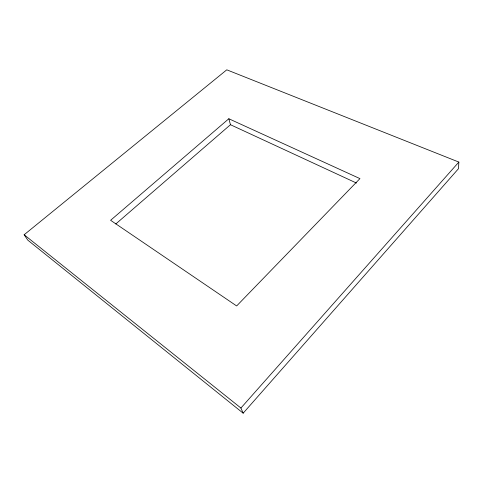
<?xml version="1.0" encoding="UTF-8"?>
<svg xmlns="http://www.w3.org/2000/svg" width="483" height="483" viewBox="0 0 483 483"><rect width="100%" height="100%" fill="white"/><g stroke="black" fill="none" stroke-linecap="round" stroke-linejoin="round"><path stroke-width="0.72" d="M458.85 162.077L458.488 168.688L243.172 413.182L27.815 240.16L24.15 234.756L226.781 69.818L458.85 162.077L240.914 408.032L243.172 413.182M115.805 223.961L230.469 124.717L228.827 118.752L110.607 220.296L236.646 305.95L359.944 178.613L228.827 118.752M230.469 124.717L356.454 183.039M24.15 234.756L240.914 408.032"/></g></svg>
